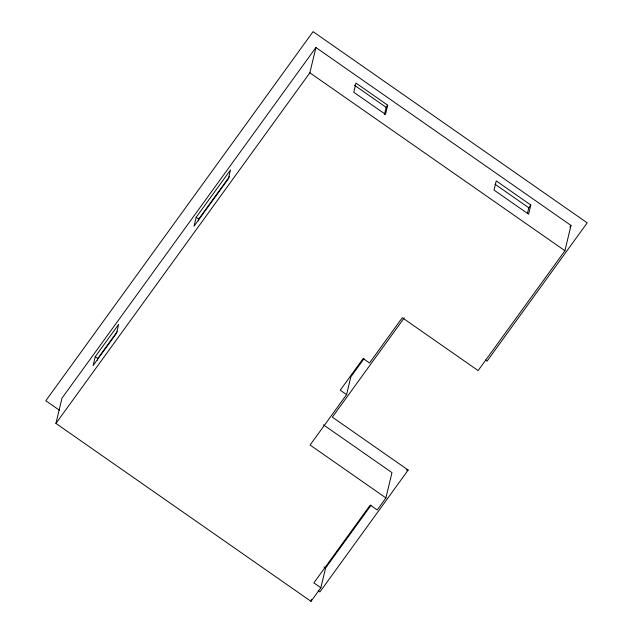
<?xml version="1.0" encoding="UTF-8"?>
<svg xmlns="http://www.w3.org/2000/svg" width="633" height="633" viewBox="0 0 633 633"><rect width="100%" height="100%" fill="white"/><g stroke="black" fill="none" stroke-linecap="round" stroke-linejoin="round"><path stroke-width="0.95" d="M55.933 423.422L62.002 398.141L315.922 47.515L570.998 225.443L564.929 250.723L478.121 370.59L402.295 317.703L369.514 362.97L363.168 358.539L340.23 390.221L346.575 394.644L310.083 445.031L385.908 497.926L377.205 509.945L370.226 505.071L313.873 582.89L320.852 587.756L311.009 601.35L55.933 423.422L309.853 72.795L315.922 47.515M95.259 356.672L93.138 365.518L116.519 333.227L118.648 324.373L95.259 356.672L97.798 358.444L97.371 360.209M196.167 217.333L194.046 226.179L228.378 178.767L230.499 169.921L196.167 217.333L198.707 219.097L198.279 220.87M384.373 114.692L386.138 107.341L387.697 105.189L355.968 83.058L353.768 92.244L385.489 114.375L387.697 105.189M346.575 394.644L350.84 376.864L364.03 358.65M311.009 601.35L311.46 599.475M320.852 587.756L325.591 568.038L371.017 505.308M385.908 497.926L391.977 472.645L323.416 424.814M527.487 213.297L528.808 207.79L530.81 205.021L496.232 180.903L494.025 190.082L528.61 214.207L530.81 205.021M97.798 358.444L117.192 331.66M198.707 219.097L229.605 176.433M404.242 317.893L332.357 417.163L408.174 470.058L319.918 591.934L318.296 590.803M569.842 227.041L570.998 225.443M406.212 469.979L408.174 470.058M354.409 85.21L386.138 107.341M495.03 184.227L528.808 207.79M309.853 72.795L564.929 250.723M485.416 360.05L487.022 361.182L587.195 222.856L313.082 31.65L45.805 400.729L59.589 410.35M324.041 566.954L325.591 568.038"/></g></svg>
